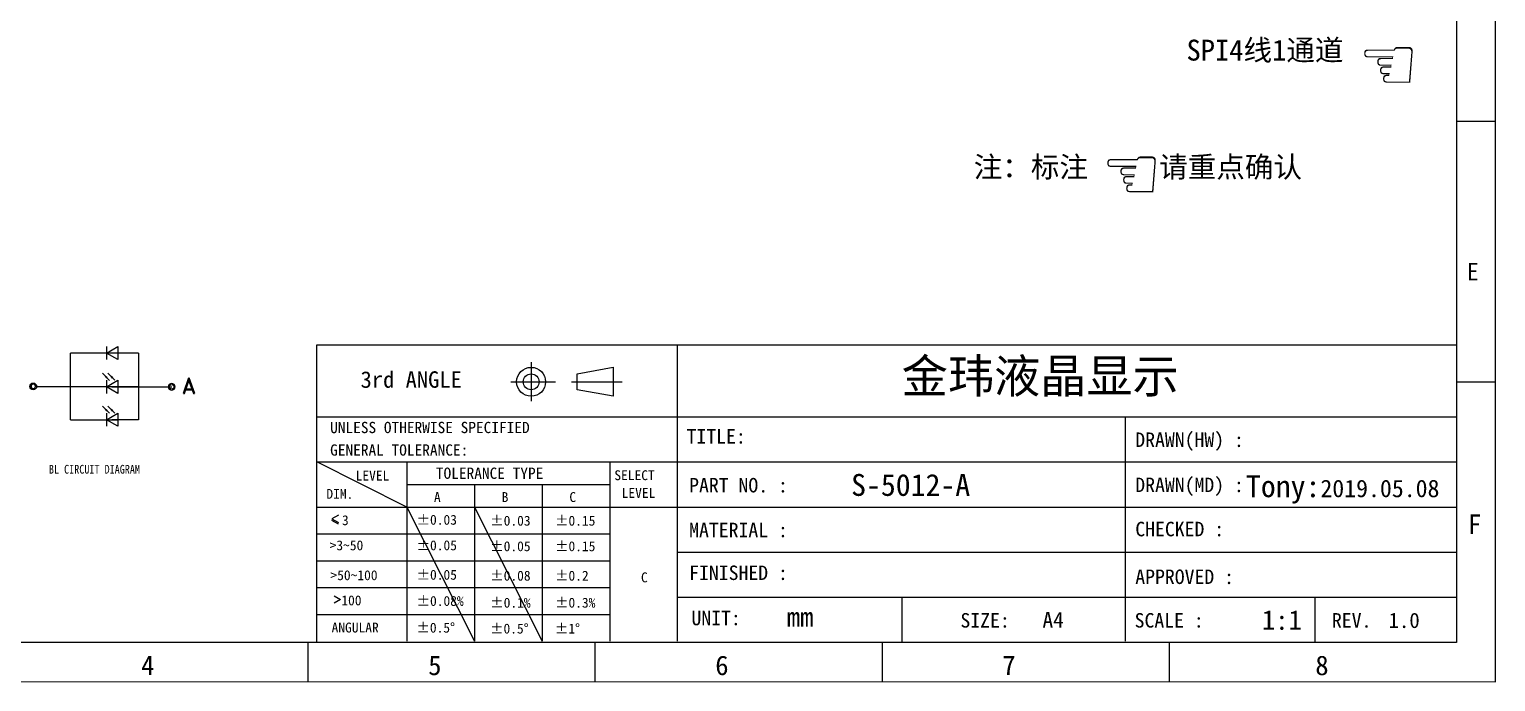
# Model space of a CAD drawing. Header units: millimetres. Extents: x 213 to 484, y 162 to 350.
# Drawn here: x 316.5 to 484.1, y 162.3 to 236.9 of the extents above; entities that cross this region are included whole.
import ezdxf

# ---------------------------------------------------------------- set-up
doc = ezdxf.new("R2010")
doc.units = ezdxf.units.MM
for name, color, linetype in [('DIM', 3, 'Continuous'), ('DIM（标注）', 3, 'Continuous'), ('DRAWING', 7, 'Continuous'), ('MODEL', 7, 'Continuous')]:
    doc.layers.add(name, color=color, linetype=linetype)
doc.styles.add('RD', font='ROMAND.shx', dxfattribs={"width": 0.8})
doc.styles.add('RS', font='txt.shx', dxfattribs={"width": 0.95})
doc.styles.get("Standard").update_dxf_attribs({"font": 'txt', "bigfont": 'gbcbig.shx'})
doc.styles.add('style2', font='kaiu.ttf')
doc.styles.add('宋体', font='', dxfattribs={"width": 0.85, "height": 1})
doc.styles.get('宋体').set_extended_font_data('NSimSun')
doc.dimstyles.new('SH', dxfattribs={"dimscale": 1.4, "dimtxt": 2.5, "dimasz": 2.5, "dimexe": 1.25, "dimexo": 0.625, "dimtad": 0, "dimdec": 1, "dimzin": 0, "dimdsep": 46, "dimtxsty": 'RD', "dimcen": 2.5, "dimadec": 0, "dimazin": 0, "dimtfac": 0.6, "dimtdec": 4, "dimtmove": 0, "dimatfit": 3, "dimfxl": 1, "dimtolj": 1, "dimarcsym": 0})

# ---------------------------------------------------------------- blocks, each defined once
blk = doc.blocks.new('RETRTTR')
at = {"layer": 'DIM', "color": 1, "ltscale": 10, "insert": (161.044, 247.989), "char_height": 1.24672, "width": 14.21363, "attachment_point": 1, "style": 'RS'}
blk.add_mtext('{\\fWingdings|b0|i0|c2|p2;\\C6;E}', dxfattribs=at)

msp = doc.modelspace()

# ---------------------------------------------------------------- linework, layer by layer
at = {"color": 2, "ltscale": 3}
for p, q in [((325.804, 199.873), (321.225, 199.873)), ((326.645, 199.873), (325.517, 199.873)), ((321.225, 196.026), (317.367, 196.026)), ((325.803, 196.023), (321.225, 196.023)), ((326.645, 196.023), (325.518, 196.023)), ((321.225, 192.254), (325.804, 192.254)), ((325.517, 192.254), (326.645, 192.254))]:
    msp.add_line(p, q, dxfattribs=at)
at = {"color": 2}
for p, q in [((321.225, 192.254), (321.225, 199.873)), ((329.011, 199.873), (329.011, 192.254)), ((329.011, 196.023), (332.804, 196.023))]:
    msp.add_line(p, q, dxfattribs=at)
msp.add_line((428.536, 200.816), (479.626, 200.816))
for points in [[(325.354, 199.873), (326.645, 200.619), (326.645, 199.128), (325.354, 199.873)], [(325.354, 200.619), (325.354, 199.128)], [(329.011, 199.873), (325.966, 199.873)], [(325.354, 196.768), (325.354, 195.277)], [(325.354, 196.023), (326.645, 196.768), (326.645, 195.277), (325.354, 196.023)], [(325.965, 196.023), (329.011, 196.023), (325.965, 196.023)], [(325.354, 192.254), (326.645, 193), (326.645, 191.508), (325.354, 192.254)], [(325.354, 193), (325.354, 191.508)], [(329.011, 192.254), (325.966, 192.254)]]:
    msp.add_lwpolyline(points, dxfattribs=at)
for points in [[(316.603, 196.074, -1), (317.371, 196.074, -1), (317.243, 196.074, 1), (316.731, 196.074, -1)], [(317.371, 196.074, -1), (316.603, 196.074, -1), (316.731, 196.074, 1), (317.243, 196.074, -1)], [(333.188, 196.023, 1), (332.421, 196.023, 1), (332.548, 196.023, -1), (333.06, 196.023, 1)], [(332.421, 196.023, 1), (333.188, 196.023, 1), (333.06, 196.023, -1), (332.548, 196.023, 1)]]:
    msp.add_lwpolyline(points, format="xyb", close=True, dxfattribs=at)
at = {"layer": 'DIM', "color": 1}
for p, q in [((359.676, 182.276), (367.412, 166.931)), ((367.412, 182.276), (375.148, 166.931))]:
    msp.add_line(p, q, dxfattribs=at)
at = {"layer": 'DIM（标注）', "color": 0}
msp.add_line((479.626, 212.577), (479.626, 200.816), dxfattribs=at)
at = {"layer": 'DRAWING', "color": 7, "linetype": 'Continuous'}
for p, q in [((484.097, 162.319), (484.097, 350.095)), ((479.626, 345.621), (479.626, 166.789)), ((479.626, 226.404), (484.1, 226.404)), ((349.372, 200.816), (479.626, 200.816)), ((390.624, 166.931), (390.624, 200.816)), ((373.879, 198.823), (373.879, 194.369)), ((379.147, 197.499), (383.235, 198.252)), ((383.235, 198.252), (383.235, 194.941)), ((371.561, 196.596), (376.682, 196.596)), ((378.497, 196.596), (384.291, 196.596)), ((379.147, 195.693), (379.147, 197.499)), ((479.626, 196.599), (484.1, 196.599)), ((383.235, 194.941), (379.147, 195.693)), ((349.372, 192.591), (479.571, 192.591)), ((441.789, 166.931), (441.789, 192.591)), ((359.676, 182.276), (349.372, 187.433)), ((349.372, 187.433), (479.571, 187.433)), ((359.676, 187.433), (359.676, 166.931)), ((382.884, 187.433), (382.884, 166.931)), ((359.676, 184.855), (382.884, 184.855)), ((367.412, 184.855), (367.412, 166.931)), ((375.148, 184.855), (375.148, 166.931)), ((349.372, 182.276), (479.571, 182.276)), ((351.863, 181.337), (351.11, 180.915)), ((351.863, 180.314), (351.1, 180.725)), ((351.11, 180.915), (351.863, 180.504)), ((349.372, 179.209), (382.884, 179.209)), ((349.372, 176.142), (382.884, 176.142)), ((390.624, 177.119), (479.571, 177.119)), ((349.372, 173.075), (382.884, 173.075)), ((351.353, 172.14), (352.105, 171.719)), ((352.105, 171.719), (351.353, 171.308)), ((390.624, 171.961), (479.571, 171.961)), ((416.235, 171.961), (416.235, 166.804)), ((463.435, 171.961), (463.435, 166.804)), ((349.372, 170.008), (382.884, 170.008)), ((479.626, 166.789), (217.193, 166.789)), ((348.407, 162.322), (348.407, 166.796)), ((381.211, 162.322), (381.211, 166.796)), ((414.015, 162.322), (414.015, 166.796)), ((446.819, 162.322), (446.819, 166.796)), ((212.719, 162.322), (484.097, 162.319))]:
    msp.add_line(p, q, dxfattribs=at)
at = {"layer": 'DRAWING', "linetype": 'Continuous'}
for p, q in [((349.372, 166.931), (349.372, 200.816)), ((349.372, 166.789), (349.372, 200.816)), ((479.626, 198.774), (479.626, 166.789)), ((479.626, 198.774), (479.626, 166.789)), ((479.626, 166.789), (349.372, 166.789)), ((479.626, 166.789), (349.372, 166.789))]:
    msp.add_line(p, q, dxfattribs=at)
at = {"layer": 'DRAWING', "color": 7, "linetype": 'Continuous'}
for radius in [1.655, 0.903]:
    msp.add_circle((373.879, 196.596), radius, dxfattribs=at)

# ---------------------------------------------------------------- block references
at = {"layer": 'DIM', "color": 1, "xscale": 5.132093216293924, "yscale": 5.132093216293924, "zscale": 5.13209321629347}
for p in [(-358.088, -1036.417), (-387.443, -1048.94)]:
    msp.add_blockref('RETRTTR', p, dxfattribs=at)

# ---------------------------------------------------------------- texts
at = {"color": 2, "ltscale": 3, "style": 'RD'}
msp.add_text('A', height=1.798, dxfattribs=at).set_placement((334.007, 195.253))
at = {"layer": 'DIM', "color": 5, "style": '宋体'}
msp.add_text('金玮液晶显示', height=3.8707, dxfattribs=at).set_placement((416.215, 195.323))
at = {"layer": 'DIM', "color": 4, "style": '宋体'}
msp.add_text('1.0', height=1.7464, dxfattribs=at).set_placement((471.857, 168.455))
at = {"layer": 'DIM', "char_height": 2.39249, "width": 58.31409, "attachment_point": 1}
for s, insert in [('{\\fSimSun|b0|i0|c134|p2;\\C1;SPI4线1通道}', (448.773, 235.708)), ('{\\fSimSun|b0|i0|c134|p2;\\C1;注：标注     请重点确认}', (424.456, 222.352))]:
    msp.add_mtext(s, dxfattribs=dict(at, insert=insert))
at = {"layer": 'DIM（标注）', "color": 3, "char_height": 2.5, "attachment_point": 1, "style": 'style2'}
for s, insert, width in [('{\\fDFKai-SB|b0|i0|c136|p65;S-}5012-A', (410.446, 186.056), 11.03628), ('Tony:{\\H0.8x;2019.05.08}', (455.568, 185.908), 22.9415)]:
    msp.add_mtext(s, dxfattribs=dict(at, insert=insert, width=width))
at = {"layer": 'DRAWING', "color": 7, "linetype": 'Continuous', "style": '宋体'}
for s, height, p in [('E', 2.012, (480.802, 208.183)), ('3rd ANGLE', 1.891, (354.387, 195.91)), ('UNLESS OTHERWISE SPECIFIED ', 1.28932, (350.911, 190.731)), ('TITLE:', 1.6578, (391.642, 189.541)), ('GENERAL TOLERANCE:', 1.28932, (350.911, 188.156)), ('DRAWN(HW) :', 1.65783, (442.917, 189.146)), ('LEVEL', 1.1303, (353.828, 185.314)), ('TOLERANCE TYPE', 1.28932, (362.994, 185.503)), ('SELECT', 1.1303, (383.389, 185.354)), ('DIM.', 1.1303, (350.482, 183.222)), ('LEVEL', 1.1303, (384.227, 183.329)), ('PART NO. :', 1.6578, (391.938, 183.95)), ('DRAWN(MD) :', 1.65783, (442.917, 183.989)), ('A', 1.13, (362.775, 182.856)), ('B', 1.13, (370.511, 182.856)), ('C', 1.13, (378.249, 182.856)), ('3', 1.13, (352.261, 180.208)), ('%%p0.03', 1.1303, (360.787, 180.261)), ('%%p0.03', 1.1303, (369.203, 180.156)), ('%%p0.15', 1.1303, (376.61, 180.156)), ('F', 2.235, (480.938, 179.196)), ('MATERIAL :', 1.6578, (391.938, 178.831)), ('CHECKED :', 1.6578, (442.917, 178.936)), ('>3~50', 1.1303, (350.854, 177.341)), ('%%p0.05', 1.1303, (360.787, 177.341)), ('%%p0.05', 1.1303, (369.203, 177.236)), ('%%p0.15', 1.1303, (376.61, 177.236)), ('>50~100', 1.1303, (350.947, 173.922)), ('%%p0.05', 1.1303, (360.787, 173.974)), ('%%p0.08', 1.1303, (369.203, 173.869)), ('%%p0.2', 1.1303, (376.61, 173.869)), ('FINISHED :', 1.6578, (391.938, 173.939)), ('APPROVED :', 1.6578, (442.917, 173.483)), ('100', 1.1303, (352.191, 171.047)), ('%%p0.08%', 1.1303, (360.787, 170.983)), ('%%p0.1%', 1.1303, (369.203, 170.785)), ('%%p0.3%', 1.1303, (376.61, 170.785)), ('UNIT:', 1.6578, (392.198, 168.773)), ('SIZE:', 1.6578, (422.938, 168.501)), ('SCALE :', 1.6578, (442.841, 168.501)), ('REV.', 1.6578, (465.388, 168.501)), ('ANGULAR', 1.1303, (351.078, 167.942)), ('%%p0.5%%d', 1.1303, (360.77, 167.929)), ('%%p0.5%%d', 1.1303, (369.186, 167.824)), ('%%p1%%d', 1.1303, (376.593, 167.824)), ('4', 2.235, (329.313, 163.067)), ('5', 2.235, (362.117, 163.067)), ('6', 2.235, (394.921, 163.067)), ('7', 2.235, (427.725, 163.067)), ('8', 2.235, (463.49, 163.067))]:
    msp.add_text(s, height=height, dxfattribs=at).set_placement(p)
at = {"layer": 'DRAWING', "color": 4, "linetype": 'Continuous', "style": '宋体'}
for s, height, p in [('C', 1.13, (386.432, 173.676)), ('mm', 2.2354, (403.091, 168.596)), ('A4', 1.7883, (432.315, 168.498)), ('1:1', 2.2354, (457.385, 168.251))]:
    msp.add_text(s, height=height, dxfattribs=at).set_placement(p)
at = {"layer": 'MODEL', "style": '宋体', "width": 0.85}
msp.add_text('BL CIRCUIT DIAGRAM', height=1, dxfattribs=at).set_placement((318.774, 186.101))

# ---------------------------------------------------------------- leaders
at = {"color": 2}
for points in [[(324.89, 197.574), (325.698, 196.765)], [(325.517, 197.581), (326.325, 196.772)], [(324.89, 193.805), (325.698, 192.997)], [(325.517, 193.812), (326.325, 193.004)]]:
    msp.add_leader(points, dimstyle='SH', override={"dimscale": 0.5, "dimasz": 1.5, "dimtoh": 1}, dxfattribs=at)

doc.saveas('drawing.dxf')
